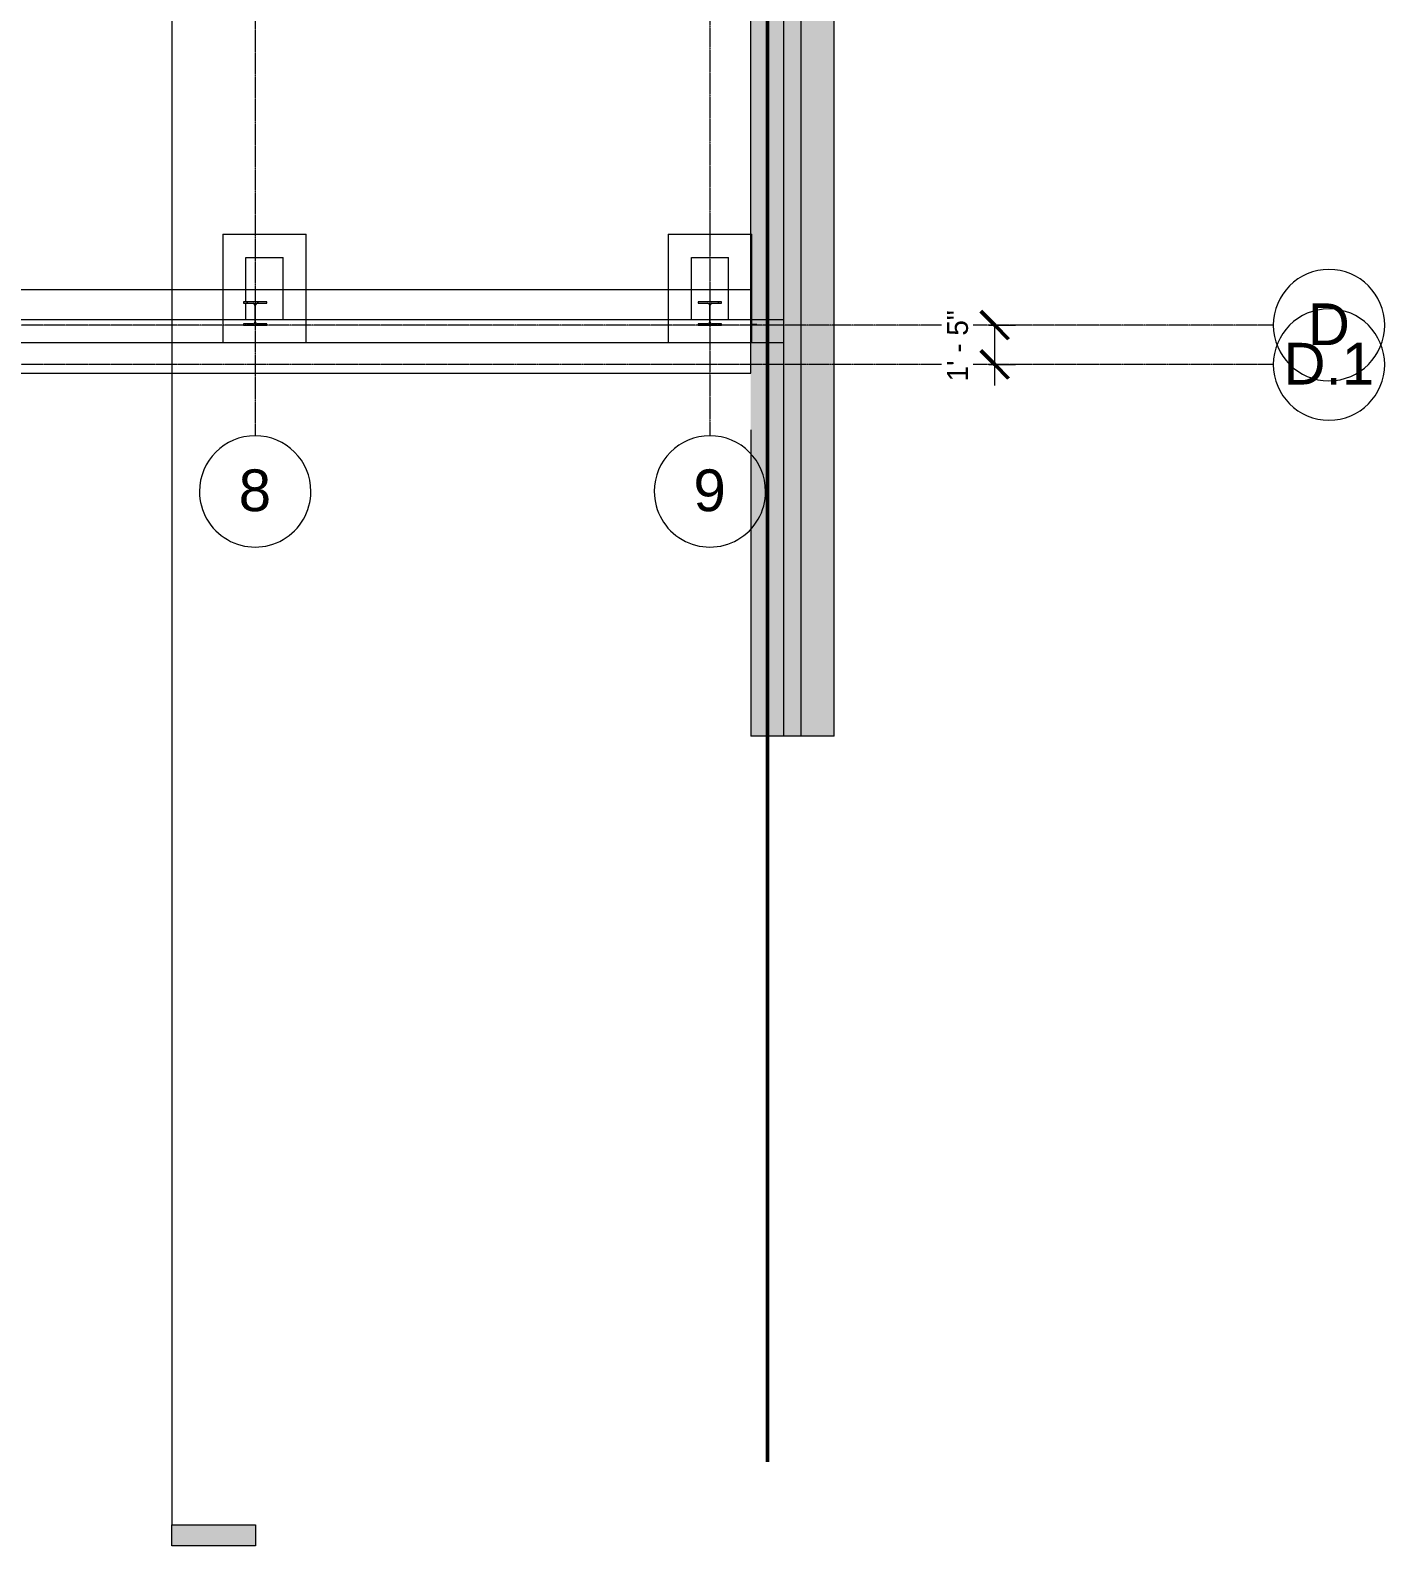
# Model space of a CAD drawing. Header units: inches. Extents: x -4066 to -1326, y 10241 to 12042.
# Drawn here: x -1910 to -1326, y 10291 to 10945 of the extents above; entities that cross this region are included whole.
import ezdxf

# ---------------------------------------------------------------- set-up
doc = ezdxf.new("R2010")
doc.units = ezdxf.units.IN
doc.header["$MEASUREMENT"] = 0
doc.linetypes.add('Grid Line 1_2_', pattern=[0.875, 0.5, -0.125, 0.125, -0.125])
for name, color, linetype, lineweight in [('A-ANNO-DIMS', 211, 'Continuous', 9), ('A-ANNO-DIMS-96', 211, 'Continuous', 9), ('A-DETL-WIDE', 214, 'Continuous', 50), ('A-WALL', 113, 'Continuous', 13), ('G-ANNO-SYMB', 111, 'Continuous', 9), ('S-COLS', 52, 'Continuous', 13), ('S-FNDN', 32, 'Continuous', 13), ('S-GRID', 1, 'Continuous', 9), ('S-GRID-IDEN', 1, 'Continuous', 9)]:
    doc.layers.add(name, color=color, linetype=linetype, lineweight=lineweight)
doc.styles.add('Arial', font='arial.ttf', dxfattribs={"height": 18})
doc.styles.add('Century Gothic', font='ufonts.com_century-gothic.ttf', dxfattribs={"height": 9})
doc.dimstyles.new('OD__1_16__Tol__', dxfattribs={"dimscale": 12, "dimtxt": 9.397514, "dimasz": 1, "dimexe": 0.75, "dimexo": 0.5, "dimgap": 0.75, "dimtad": 1, "dimdec": 4, "dimrnd": 0.0625, "dimzin": 3, "dimdsep": 46, "dimlunit": 4, "dimtxsty": 'Century Gothic', "dimblk1": 'OBLIQUE', "dimblk2": 'OBLIQUE', "dimsah": 1, "dimcen": 0.09, "dimdle": 0.75, "dimazin": 0, "dimtfac": 1, "dimtdec": 4, "dimtix": 1, "dimtmove": 0, "dimatfit": 3, "dimfxl": 1, "dimtvp": 1, "dimtfill": 1, "dimfrac": 2, "dimtolj": 1, "dimtzin": 0, "dimarcsym": 2})

# ---------------------------------------------------------------- blocks, each defined once
blk = doc.blocks.new('W-Wide Flange-Column - W10X49-V14-STRUCTURAL SCHEMATIC - 1ST FLOOR')
at = {"layer": 'S-COLS', "lineweight": 9}
h = blk.add_hatch(dxfattribs=at)
h.set_pattern_fill('FP_24', color=256, style=0, pattern_type=2)
h.set_pattern_definition([(45, (1813.203, -10822.386), (-9.503515, 9.503515), []), (45, (1813.203, -10807.986), (-9.503515, 9.503515), [])])
h.paths.add_polyline_path([(-5, -4.99), (5, -4.99), (5, -4.43), (0.86, -4.43), (0.37, -4.23), (0.17, -3.74), (0.17, 3.74), (0.37, 4.23), (0.86, 4.43), (5, 4.43), (5, 4.99), (-5, 4.99), (-5, 4.43), (-0.86, 4.43), (-0.37, 4.23), (-0.17, 3.74), (-0.17, -3.74), (-0.37, -4.23), (-0.86, -4.43), (-5, -4.43)], flags=0)
for p, q in [((5, 4.99), (-5, 4.99)), ((-5, 4.99), (-5, 4.43)), ((-5, 4.43), (-0.86, 4.43)), ((-0.17, 3.74), (-0.17, -3.74)), ((0.17, -3.74), (0.17, 3.74)), ((0.86, 4.43), (5, 4.43)), ((5, 4.43), (5, 4.99)), ((-0.86, -4.43), (-5, -4.43)), ((-5, -4.43), (-5, -4.99)), ((-5, -4.99), (5, -4.99)), ((5, -4.43), (0.86, -4.43)), ((5, -4.99), (5, -4.43))]:
    blk.add_line(p, q, dxfattribs=at)
for centre, start, end in [((-0.86, 3.74), 0, 90), ((0.86, 3.74), 90, 180), ((-0.86, -3.74), 270, 0), ((0.86, -3.74), 180, 270)]:
    blk.add_arc(centre, 0.691, start, end, dxfattribs=at)
blk = doc.blocks.new('W-Wide Flange-Column - W10X49-V16-STRUCTURAL SCHEMATIC - 1ST FLOOR')
at = {"layer": 'S-COLS', "lineweight": 9}
h = blk.add_hatch(dxfattribs=at)
h.set_pattern_fill('FP_26', color=256, style=0, pattern_type=2)
h.set_pattern_definition([(45, (1617.203, -10822.386), (-9.503515, 9.503515), []), (45, (1617.203, -10807.986), (-9.503515, 9.503515), [])])
h.paths.add_polyline_path([(-5, -4.99), (5, -4.99), (5, -4.43), (0.86, -4.43), (0.37, -4.22), (0.17, -3.74), (0.17, 3.74), (0.37, 4.23), (0.86, 4.43), (5, 4.43), (5, 4.99), (-5, 4.99), (-5, 4.43), (-0.86, 4.43), (-0.37, 4.23), (-0.17, 3.74), (-0.17, -3.74), (-0.37, -4.23), (-0.86, -4.43), (-5, -4.43)], flags=0)
for p, q in [((5, 4.99), (-5, 4.99)), ((-5, 4.99), (-5, 4.43)), ((-5, 4.43), (-0.86, 4.43)), ((-0.17, 3.74), (-0.17, -3.74)), ((0.17, -3.74), (0.17, 3.74)), ((0.86, 4.43), (5, 4.43)), ((5, 4.43), (5, 4.99)), ((-0.86, -4.43), (-5, -4.43)), ((-5, -4.43), (-5, -4.99)), ((-5, -4.99), (5, -4.99)), ((5, -4.43), (0.86, -4.43)), ((5, -4.99), (5, -4.43))]:
    blk.add_line(p, q, dxfattribs=at)
for centre, start, end in [((-0.86, 3.74), 0, 90), ((0.86, 3.74), 90, 180), ((-0.86, -3.74), 270, 0), ((0.86, -3.74), 180, 270)]:
    blk.add_arc(centre, 0.691, start, end, dxfattribs=at)
blk = doc.blocks.new('Grid - Grid Head - Circle-50561-STRUCTURAL SCHEMATIC - 1ST FLOOR')
at = {"layer": 'S-GRID-IDEN'}
for start, end in [(360, 180), (180, 360)]:
    blk.add_arc((0, 0), 0.25, start, end, dxfattribs=at)
blk = doc.blocks.new('Section - 3_32_ x 3_8_-54337-STRUCTURAL SCHEMATIC - 1ST FLOOR')
at = {"layer": 'G-ANNO-SYMB'}
blk.add_hatch(color=256, dxfattribs=at).paths.add_polyline_path([(0, 0.375), (0, 0), (-0.09375, 0), (-0.09375, 0.375)], flags=0)
for p, q in [((0, 0.375), (-0.09375, 0.375)), ((-0.09375, 0.375), (-0.09375, 0)), ((0, 0), (0, 0.375)), ((-0.09375, 0), (0, 0))]:
    blk.add_line(p, q, dxfattribs=at)
blk = doc.blocks.new('DIMBLOCK6-STRUCTURAL SCHEMATIC - 1ST FLOOR')
at = {"layer": 'A-ANNO-DIMS-96', "lineweight": 50}
for p, q in [((-1494.46, 10817.4), (-1500.46, 10823.4)), ((-1494.46, 10817.4), (-1488.46, 10811.4)), ((-1494.46, 10800.4), (-1500.46, 10806.4)), ((-1494.46, 10800.4), (-1488.46, 10794.4))]:
    blk.add_line(p, q, dxfattribs=at)
at = {"layer": 'A-ANNO-DIMS-96'}
for p, q in [((-1496.95, 10817.4), (-1485.46, 10817.4)), ((-1494.46, 10817.4), (-1496.95, 10817.4)), ((-1494.46, 10791.4), (-1494.46, 10817.4)), ((-1496.95, 10800.4), (-1485.46, 10800.4)), ((-1494.46, 10800.4), (-1496.95, 10800.4))]:
    blk.add_line(p, q, dxfattribs=at)
at = {"layer": 'A-ANNO-DIMS-96', "color": 0, "insert": (-1515, 10793.16), "char_height": 9, "width": 37.7691, "attachment_point": 1, "rotation": 90, "line_spacing_factor": 0.984502, "style": 'Century Gothic', "bg_fill": 3, "box_fill_scale": 1.25, "bg_fill_color": 256, "bg_fill_true_color": 13158600, "bg_fill_transparency": 0}
blk.add_mtext('1\' - 5"', dxfattribs=at)
blk = doc.blocks.new('_Oblique')
at = {"color": 0, "linetype": 'ByBlock', "lineweight": -2}
blk.add_line((-0.5, -0.5), (0.5, 0.5), dxfattribs=at)

msp = doc.modelspace()

# ---------------------------------------------------------------- hatches: boundary and pattern name
at = {"layer": 'S-FNDN', "transparency": 33554534}
h = msp.add_hatch(color=7, dxfattribs=at)
h.paths.add_polyline_path([(-1577.82825, 10716.03451), (-1577.82825, 11137.39539), (-1585.45325, 11137.39539), (-1585.45325, 11047.27818), (-1599.64075, 11047.27818), (-1599.64075, 11039.65318), (-1585.45325, 11039.65318), (-1585.45325, 11002.40318), (-1599.64075, 11002.40318), (-1599.64075, 10994.77818), (-1585.45325, 10994.77818), (-1585.45325, 10756.82073), (-1579.672, 10725.89675)], flags=0)
h.paths.add_polyline_path([(-1580.23577, 11185.39539), (-1577.82825, 11185.39539), (-1577.82825, 11252.64539), (-1585.45325, 11252.64539), (-1585.45325, 11185.39539), (-1580.32515, 11185.39539)], flags=0)
h.paths.add_polyline_path([(-1599.64075, 11252.64539), (-1585.45325, 11252.64539), (-1585.45325, 11260.27039), (-1599.64075, 11260.27039), (-1599.64075, 11253.35651)], flags=0)
h.paths.add_polyline_path([(-1577.82825, 11252.64539), (-1563.64075, 11252.64539), (-1563.64075, 11260.27039), (-1577.82825, 11260.27039), (-1577.82825, 11255.06162)], flags=0)
h.paths.add_polyline_path([(-1580.83896, 11324.39539), (-1577.82825, 11324.39539), (-1577.82825, 11378.39539), (-1585.45325, 11378.39539), (-1585.45325, 11324.39539)], flags=0)
h.paths.add_polyline_path([(-1585.33453, 11426.39539), (-1577.82825, 11426.39539), (-1577.82825, 11774.14539), (-1585.45325, 11774.14539), (-1585.45325, 11426.39539)], flags=0)
h = msp.add_hatch(color=7, dxfattribs=at)
h.paths.add_polyline_path([(-1599.64075, 10640.14539), (-1585.45325, 10640.14539), (-1585.45325, 10809.70985), (-1599.64075, 10809.70985), (-1599.64075, 10728.04481)], flags=0)
h.paths.add_polyline_path([(-1563.64075, 10640.14539), (-1563.64075, 11252.64539), (-1577.82825, 11252.64539), (-1577.82825, 11185.39539), (-1568.45325, 11185.39539), (-1568.45325, 11137.39539), (-1577.82825, 11137.39539), (-1577.82825, 10640.14539)], flags=0)
h.paths.add_polyline_path([(-1599.20326, 10819.70985), (-1585.45325, 10819.70985), (-1585.45325, 10994.77818), (-1599.64075, 10994.77818), (-1599.64075, 10856.58958), (-1599.20326, 10856.58958), (-1599.20326, 10830.36967)], flags=0)
h.paths.add_polyline_path([(-1599.64075, 11002.40318), (-1585.45325, 11002.40318), (-1585.45325, 11039.65318), (-1599.64075, 11039.65318)], flags=0)
h.paths.add_polyline_path([(-1585.45325, 11047.27818), (-1585.45325, 11137.39539), (-1599.64075, 11137.39539), (-1599.64075, 11047.27818), (-1591.43577, 11047.27818)], flags=0)
h.paths.add_polyline_path([(-1585.45325, 11185.39539), (-1585.45325, 11252.64539), (-1599.64075, 11252.64539), (-1599.64075, 11185.39539), (-1586.15424, 11185.39539)], flags=0)
h.paths.add_polyline_path([(-1577.55528, 11260.27039), (-1563.64075, 11260.27039), (-1563.64075, 11774.14539), (-1577.82825, 11774.14539), (-1577.82825, 11426.39539), (-1568.45325, 11426.39539), (-1568.45325, 11378.39539), (-1577.82825, 11378.39539), (-1577.82825, 11260.27039), (-1577.59592, 11260.27039)], flags=0)
h.paths.add_polyline_path([(-1599.64075, 11260.27039), (-1585.45325, 11260.27039), (-1585.45325, 11378.39539), (-1599.64075, 11378.39539), (-1599.64075, 11324.39539)], flags=0)
h.paths.add_polyline_path([(-1585.88784, 11426.39539), (-1585.45325, 11426.39539), (-1585.45325, 11774.14539), (-1592.45325, 11774.14539), (-1592.45325, 11745.39539), (-1599.20326, 11745.39539), (-1599.20326, 11726.51566), (-1599.64075, 11726.51566), (-1599.64075, 11426.39539)], flags=0)
for points in [[(-1590.92563, 10809.70985), (-1585.45325, 10809.70985), (-1585.45325, 10819.70985), (-1599.20326, 10819.70985), (-1599.20326, 10818.08617), (-1596.9048, 10818.07518), (-1596.84443, 10817.75231), (-1599.20326, 10817.69679), (-1599.20326, 10809.70985), (-1595.3409, 10809.70985)], [(-1599.20326, 10817.69679), (-1596.84443, 10817.75231), (-1596.9048, 10818.07518), (-1599.20326, 10818.08617), (-1599.20326, 10818.02039)], [(-1577.82825, 10640.14539), (-1577.82825, 10716.03451), (-1585.45325, 10756.82073), (-1585.45325, 10640.14539)]]:
    msp.add_hatch(color=7, dxfattribs=at).paths.add_polyline_path(points, flags=0)

# ---------------------------------------------------------------- linework, layer by layer
at = {"layer": 'A-DETL-WIDE'}
msp.add_line((-1592.45325, 11750.88596), (-1592.45325, 10327.31481), dxfattribs=at)
at = {"layer": 'A-WALL', "lineweight": 9}
for p, q in [((-1585.45325, 11774.14539), (-1585.45325, 10640.14539)), ((-1577.82825, 10640.14539), (-1577.82825, 11774.14539))]:
    msp.add_line(p, q, dxfattribs=at)
at = {"layer": 'G-ANNO-SYMB'}
msp.add_line((-1849.07964, 11831.64691), (-1849.07964, 10300.08503), dxfattribs=at)
at = {"layer": 'S-FNDN', "lineweight": 9}
for p, q in [((-1599.64075, 10796.70985), (-1599.64075, 11774.14539)), ((-1563.64075, 10640.14539), (-1563.64075, 11774.14539)), ((-1827.20326, 10856.58958), (-1791.20326, 10856.58958)), ((-1827.20326, 10856.58958), (-1827.20326, 10809.70985)), ((-1791.20326, 10809.70985), (-1791.20326, 10856.58958)), ((-1635.20326, 10856.58958), (-1599.20326, 10856.58958)), ((-1635.20326, 10856.58958), (-1635.20326, 10809.70985)), ((-1599.20326, 10809.70985), (-1599.20326, 10856.58958)), ((-1817.20326, 10827.37586), (-1817.20326, 10846.58958)), ((-1817.20326, 10846.58958), (-1801.20326, 10846.58958)), ((-1801.20326, 10819.70985), (-1801.20326, 10846.58958)), ((-1625.20326, 10819.70985), (-1625.20326, 10846.58958)), ((-1625.20326, 10846.58958), (-1609.20326, 10846.58958)), ((-1609.20326, 10819.70985), (-1609.20326, 10846.58958)), ((-1960.39075, 10832.70985), (-1599.64075, 10832.70985)), ((-1817.20326, 10819.70985), (-1817.20326, 10826.81727)), ((-1813.37318, 10819.70985), (-1938.57825, 10819.70985)), ((-1617.37318, 10819.70985), (-1813.03333, 10819.70985)), ((-1585.45325, 10819.70985), (-1617.03333, 10819.70985)), ((-1585.45325, 10809.70985), (-1938.57825, 10809.70985)), ((-1924.39075, 10796.70985), (-1599.64075, 10796.70985)), ((-1599.64075, 10772.27039), (-1599.64075, 10640.14539)), ((-1563.64075, 10640.14539), (-1599.64075, 10640.14539))]:
    msp.add_line(p, q, dxfattribs=at)
at = {"layer": 'S-GRID', "linetype": 'Grid Line 1_2_'}
for p, q in [((-1813.20325, 11992.79346), (-1813.20325, 10769.69706)), ((-1617.20325, 11944.79346), (-1617.20325, 10769.69706)), ((-1374.37747, 10817.39539), (-3750.49332, 10817.39539)), ((-1374.37747, 10800.39539), (-3886.22241, 10800.39539))]:
    msp.add_line(p, q, dxfattribs=at)

# ---------------------------------------------------------------- block references
at = {"layer": 'G-ANNO-SYMB', "extrusion": (0, 0, -1), "xscale": 95.99999999999994, "yscale": 95.99999999999994, "zscale": 95.99999999999994, "rotation": 90.0000000000006}
msp.add_blockref('Section - 3_32_ x 3_8_-54337-STRUCTURAL SCHEMATIC - 1ST FLOOR', (1849.07964, 10300.08503), dxfattribs=at)
at = {"layer": 'S-COLS', "lineweight": 9}
for name, p in [('W-Wide Flange-Column - W10X49-V14-STRUCTURAL SCHEMATIC - 1ST FLOOR', (-1813.20325, 10822.38562)), ('W-Wide Flange-Column - W10X49-V16-STRUCTURAL SCHEMATIC - 1ST FLOOR', (-1617.20325, 10822.38562))]:
    msp.add_blockref(name, p, dxfattribs=at)
at = {"layer": 'S-GRID-IDEN', "xscale": 95.99999999999994, "yscale": 95.99999999999994, "zscale": 95.99999999999994}
for p, rotation in [((-1350.37747, 10817.39539), 89.9999999999996), ((-1350.37747, 10800.39539), 89.9999999999996), ((-1813.20325, 10745.69706), 180), ((-1617.20325, 10745.69706), 180)]:
    msp.add_blockref('Grid - Grid Head - Circle-50561-STRUCTURAL SCHEMATIC - 1ST FLOOR', p, dxfattribs=dict(at, rotation=rotation))

# ---------------------------------------------------------------- texts
at = {"layer": 'S-GRID-IDEN', "char_height": 18, "attachment_point": 1, "style": 'Arial'}
for s, insert, width in [('D', (-1359.53981, 10826.77621), 22.119), ('D.1', (-1370.028, 10809.77621), 47.571), ('8', (-1820.32305, 10755.17998), 16.968), ('9', (-1624.32305, 10755.17998), 16.968)]:
    msp.add_mtext(s, dxfattribs=dict(at, insert=insert, width=width))

# ---------------------------------------------------------------- next in the draw order: dimensions: what is measured, and where the dimension line sits
at = {"layer": 'A-ANNO-DIMS'}
dim = msp.add_linear_dim(base=(-1494.46475, 10817.39539), p1=(-1502.95003, 10800.39539), p2=(-1502.95003, 10817.39539), angle=90, dimstyle='OD__1_16__Tol__', override={"dimpost": '<>', "dimfxl": 17}, dxfattribs=at)
dim.commit()
dim.dimension.update_dxf_attribs({"geometry": 'DIMBLOCK6-STRUCTURAL SCHEMATIC - 1ST FLOOR', "text_midpoint": (-1508.07794, 10808.89539)})

doc.saveas('drawing.dxf')
